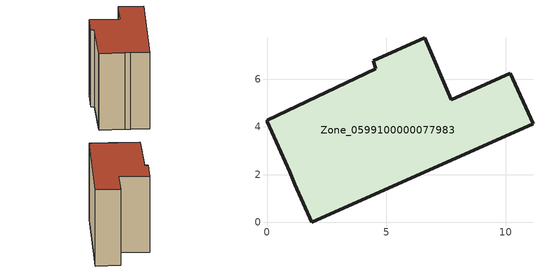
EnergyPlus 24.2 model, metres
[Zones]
Zone_0599100000077983
 floor ground (C_G): 1.16,1.6 0.96,2.11 0,4.22 0.02,4.29 4.55,6.44 4.45,6.77 6.61,7.74 7.71,5.13 10.19,6.24 11.14,4.13 1.87,0 z3.52
 wall outside (C_F): 10.19,6.24 7.71,5.13 6.61,7.74 4.45,6.77 4.55,6.44 0.02,4.29 0,4.22 0.96,2.11 1.16,1.6 1.87,0 11.14,4.13 10.19,6.24 z3.52:11.22
 roof outside (C_R): 0,4.22 0.96,2.11 1.16,1.6 1.87,0 11.14,4.13 10.19,6.24 7.71,5.13 6.61,7.74 4.45,6.77 4.55,6.44 0.02,4.29 z11.22
[BUILDING]
Pand.0599100000077983: North Axis=0; Terrain=City; Loads Convergence Tolerance Value=0.04; Temperature Convergence Tolerance Value=0.4; Solar Distribution=FullExterior; Maximum Number of Warmup Days=25; Minimum Number of Warmup Days=1
[Site:Location]
Rotterdam.The.Hague.AP_ZH_NLD Design_Conditions: Latitude=51.96; Longitude=4.45; Time Zone=1; Elevation=-4.5
[SITE:GROUNDTEMPERATURE:BUILDINGSURFACE]
18, 18, 18, 18, 18, 18, 18, 18, 18, 18, 18, 18
[MATERIAL] Thermal Absorptance=0.9; Solar Absorptance=0.7; Visible Absorptance=0.7
Name | Roughness | Thickness | Conductivity | Density | Specific Heat
G.TI.1946 | MediumSmooth | 0.15 | 1 | 540 | 1210
F.TI.1946 | Rough | 0.3 | 0.857143 | 1920 | 840
R.TI.1946 | MediumRough | 0.2 | 0.1 | 1500 | 1000
[CONSTRUCTION]
C_G: G.TI.1946
C_F: F.TI.1946
C_R: R.TI.1946
[ZONE]
Zone_0599100000077983: Type=1; Multiplier=1; Ceiling Height=Autocalculate; Volume=Autocalculate; Floor Area=autocalculate; Part of Total Floor Area=Yes
[ZONEINFILTRATION:DESIGNFLOWRATE]
Infil_Zone_0599100000077983: Zone or ZoneList or Space or SpaceList=Zone_0599100000077983; Schedule=AlwaysOn; Design Flow Rate Calculation Method=Flow/Area; Flow Rate per Floor Area=0.003; Constant Term Coefficient=1; Temperature Term Coefficient=0; Velocity Term Coefficient=0; Velocity Squared Term Coefficient=0
[HVACTEMPLATE:ZONE:IDEALLOADSAIRSYSTEM]
Zone_0599100000077983: Maximum Heating Supply Air Temperature=50; Minimum Cooling Supply Air Temperature=13; Maximum Heating Supply Air Humidity Ratio=0.0156; Minimum Cooling Supply Air Humidity Ratio=0.0077; Heating Limit=NoLimit; Cooling Limit=NoLimit; Dehumidification Control Type=ConstantSensibleHeatRatio; Cooling Sensible Heat Ratio=0.7; Dehumidification Setpoint=60; Humidification Control Type=None; Humidification Setpoint=30; Outdoor Air Method=None; Outdoor Air Flow Rate per Person=0.00944; Outdoor Air Flow Rate per Zone Floor Area=0; Outdoor Air Flow Rate per Zone=0; Demand Controlled Ventilation Type=None; Outdoor Air Economizer Type=NoEconomizer; Heat Recovery Type=None; Sensible Heat Recovery Effectiveness=0.7; Latent Heat Recovery Effectiveness=0.65
[ZONECONTROL:THERMOSTAT]
ThermostatControl_Zone_0599100000077983: Zone or ZoneList=Zone_0599100000077983; Control Type Schedule=DualSetpointControlType; Control 1=Thermostat_Zone_0599100000077983; Temperature Difference Between Cutout And Setpoint=0
[THERMOSTATSETPOINT:DUALSETPOINT]
Thermostat_Zone_0599100000077983: Heating Setpoint Temperature Schedule=HeatingSetpoint_Zone_0599100000077983; Cooling Setpoint Temperature Schedule=CoolingSetpoint_Zone_0599100000077983
[SCHEDULE:COMPACT]
HeatingSetpoint_Zone_0599100000077983: Through: 12/31, For: AllDays, Until: 24:00, 21
CoolingSetpoint_Zone_0599100000077983: Through: 12/31, For: AllDays, Until: 24:00, 24
DualSetpointControlType: Through: 12/31, For: AllDays, Until: 24:00, 4
AlwaysOn: Through: 12/31, For: AllDays, Until: 24:00, 1
